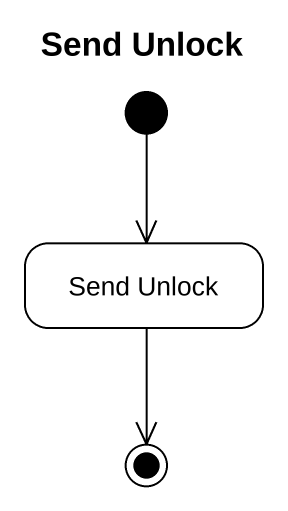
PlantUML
@startuml
title Send Unlock
hide empty description
state "Send Unlock" as Send_Unlock
[*] --> Send_Unlock
Send_Unlock --> [*]
@enduml
